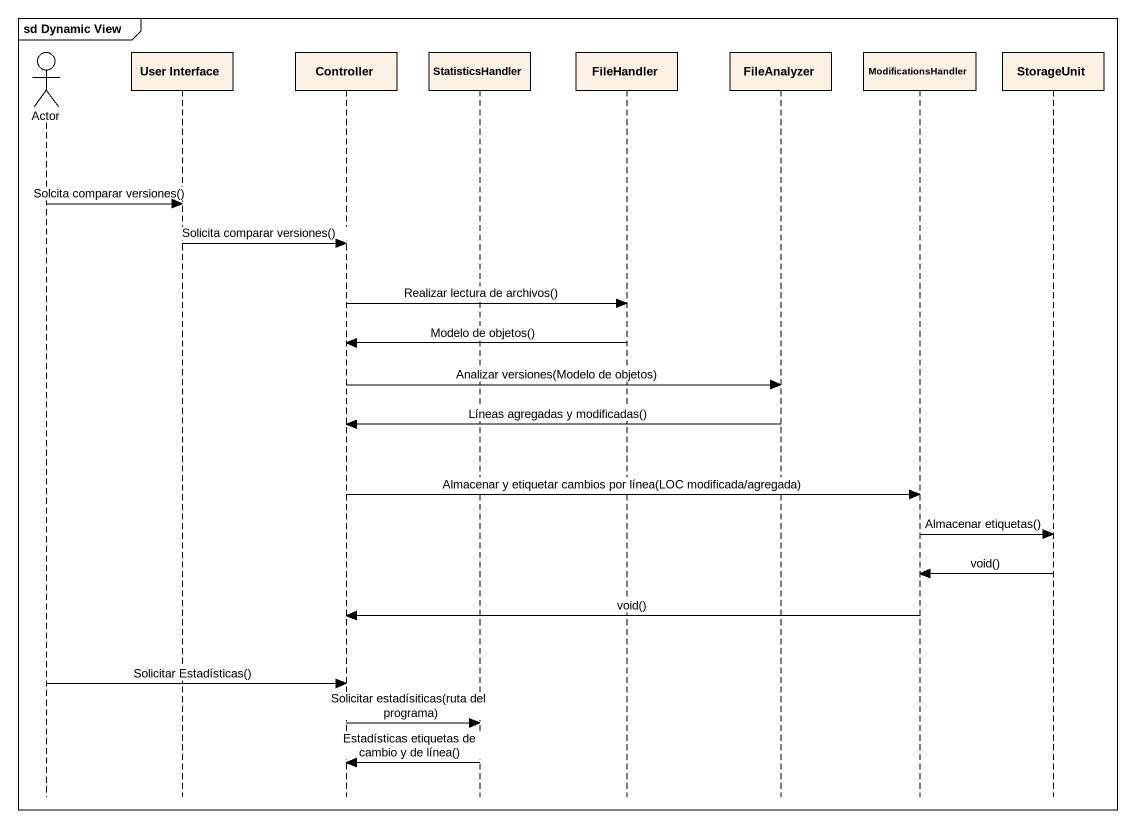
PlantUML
@startuml
mainframe sd Dynamic View
hide footbox
actor "Actor" as Actor_
participant "User Interface" as User_Interface
participant Controller
participant StatisticsHandler
participant FileHandler
participant FileAnalyzer
participant ModificationsHandler
participant StorageUnit

Actor_ -> User_Interface : Solcita comparar versiones()
User_Interface -> Controller : Solicita comparar versiones()
Controller -> FileHandler : Realizar lectura de archivos()
FileHandler -> Controller : Modelo de objetos()
Controller -> FileAnalyzer : Analizar versiones(Modelo de objetos)
FileAnalyzer -> Controller : Líneas agregadas y modificadas()
Controller -> ModificationsHandler : Almacenar y etiquetar cambios por línea(LOC modificada/agregada)
ModificationsHandler -> StorageUnit : Almacenar etiquetas()
StorageUnit -> ModificationsHandler : void()
ModificationsHandler -> Controller : void()
Actor_ -> Controller : Solicitar Estadísticas()
Controller -> StatisticsHandler : Solicitar estadísiticas(ruta del programa)
StatisticsHandler -> Controller : Estadísticas etiquetas de cambio y de línea()
@enduml
